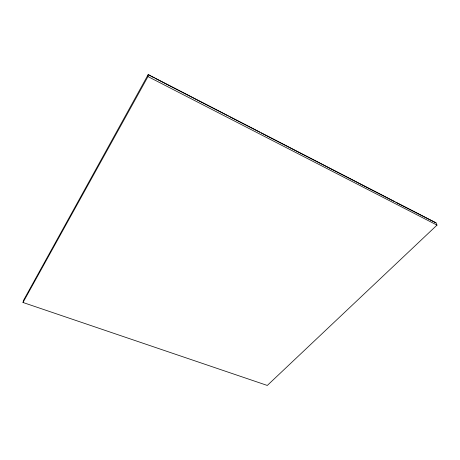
<?xml version="1.0" encoding="UTF-8"?>
<svg xmlns="http://www.w3.org/2000/svg" width="460" height="460" viewBox="0 0 460 460"><rect width="100%" height="100%" fill="white"/><g stroke="black" fill="none" stroke-linecap="round" stroke-linejoin="round"><path stroke-width="0.69" d="M23 302.484L147.97 76.573L148.201 74.554L436.011 222.87L437 225.112L267.294 385.445L23 302.484L23.638 300.138L148.201 74.554L150.575 75.98M436.011 222.87L395.864 202.348M147.97 76.573L437 225.112M151.214 76.308L154.411 77.953M155.687 78.614L228.505 116.127M229.781 116.788L259.808 132.25M261.084 132.911L394.588 201.687"/></g></svg>
